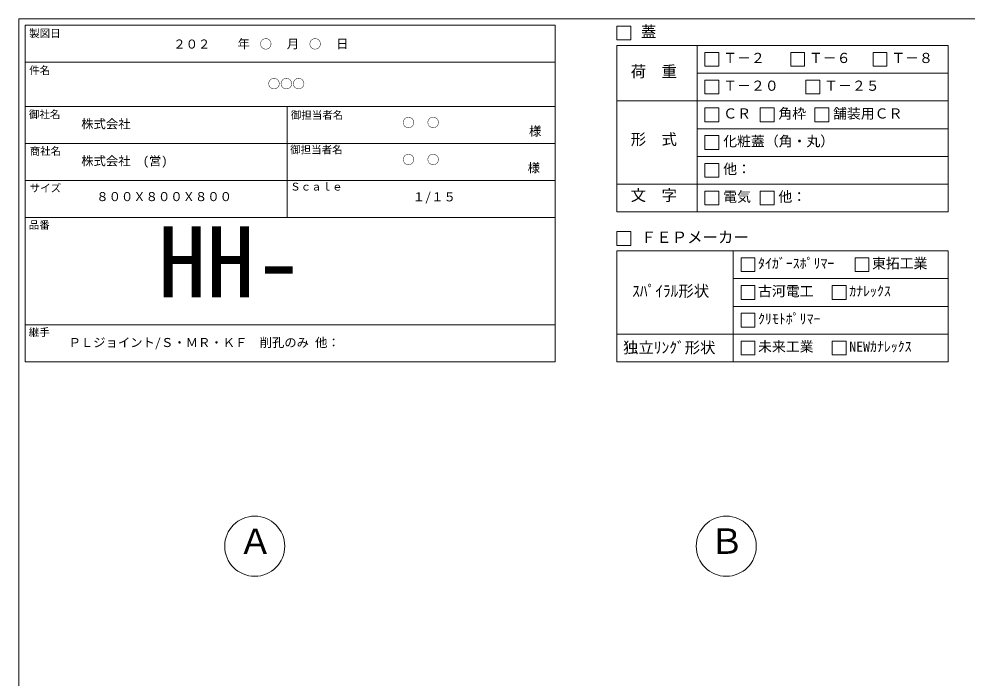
# Model space of a CAD drawing. Units: millimetres, scale not verified. Extents: x -4890 to 4890, y -2290 to 2289.
# Drawn here: x -1230 to 1846, y 152 to 2289 of the extents above; entities that cross this region are included whole.
import ezdxf
from ezdxf.enums import TextEntityAlignment as Align

# ---------------------------------------------------------------- set-up
doc = ezdxf.new("R2010")
doc.units = ezdxf.units.MM
doc.header["$LTSCALE"] = 10
for name, color, linetype, lineweight in [('0-2_waku', 7, 'Continuous', 18), ('0-3_gaikei', 7, 'Continuous', 18), ('0-E_文字１', 7, 'Continuous', 18), ('1-5_文字２', 7, 'Continuous', 5)]:
    doc.layers.add(name, color=color, linetype=linetype, lineweight=lineweight)
doc.styles.add('ＭＳ ゴシック', font='')
doc.styles.get('ＭＳ ゴシック').set_extended_font_data('MS Gothic')

msp = doc.modelspace()

# ---------------------------------------------------------------- linework, layer by layer
at = {"layer": '0-2_waku'}
for p, q in [((-1230.06, 2289.43), (-1230.06, -1985.57)), ((-1210.06, 2269.43), (-1210.06, 1177.43)), ((-1210.06, 2269.43), (509.94, 2269.43)), ((-1210.06, 2269.43), (-1210.06, 1177.43)), ((-1210.06, 2269.43), (509.94, 2269.43)), ((-1210.06, 2269.43), (-1210.06, 1177.43)), ((509.94, 2269.43), (509.94, 1177.43)), ((709.94, 2203.65), (1784.94, 2203.65)), ((709.94, 2203.65), (709.94, 1663.65)), ((970.61, 2203.65), (970.61, 1663.65)), ((1784.94, 2203.65), (1784.94, 1663.65)), ((-1210.06, 2149.43), (509.94, 2149.43)), ((-1210.06, 2149.43), (509.94, 2149.43)), ((-1210.06, 2149.43), (509.94, 2149.43)), ((-1210.06, 2149.43), (509.94, 2149.43)), ((970.61, 2113.65), (1784.94, 2113.65)), ((-1210.06, 2005.43), (509.94, 2005.43)), ((-1210.06, 2005.43), (509.94, 2005.43)), ((-360.06, 2005.43), (-360.06, 1645.43)), ((709.94, 2023.65), (1784.94, 2023.65)), ((970.61, 1933.65), (1784.94, 1933.65)), ((-1210.06, 1885.43), (509.94, 1885.43)), ((970.61, 1843.65), (1784.94, 1843.65)), ((-1210.06, 1765.43), (509.94, 1765.43)), ((709.94, 1753.65), (1784.94, 1753.65)), ((709.94, 1663.65), (1784.94, 1663.65)), ((-1210.06, 1645.43), (509.94, 1645.43)), ((709.94, 1537.43), (1784.94, 1537.43)), ((709.94, 1537.43), (709.94, 1177.43)), ((1087.76, 1537.43), (1087.76, 1177.43)), ((1784.94, 1537.43), (1784.94, 1177.43)), ((1087.76, 1447.43), (1784.94, 1447.43)), ((1087.76, 1357.43), (1784.94, 1357.43)), ((-1210.06, 1297.43), (509.94, 1297.43)), ((709.94, 1267.43), (1784.94, 1267.43)), ((-1210.06, 1177.43), (509.94, 1177.43)), ((709.94, 1177.43), (1784.94, 1177.43)), ((709.94, 1177.43), (1784.94, 1177.43))]:
    msp.add_line(p, q, dxfattribs=at)
for points in [[(-1230.06, 2289.43), (-1230.06, -1985.57), (4889.94, -1985.57)], [(-1230.06, 2289.43), (4889.94, 2289.43), (4889.94, -1985.57)]]:
    msp.add_lwpolyline(points, dxfattribs=at)
at = {"layer": '0-3_gaikei'}
for centre in [(-465.06, 579.43), (1064.94, 579.43)]:
    msp.add_circle(centre, 97.5, dxfattribs=at)
at = {"layer": '0-E_文字１'}
for p, q in [((709.94, 2266.47), (709.94, 2221.47)), ((709.94, 2221.47), (754.94, 2221.47)), ((995.91, 2181.15), (1040.91, 2181.15)), ((995.91, 2181.15), (995.91, 2136.15)), ((995.91, 2181.15), (995.91, 2136.15)), ((995.91, 2181.15), (1040.91, 2181.15)), ((995.91, 2181.15), (995.91, 2136.15)), ((995.91, 2181.15), (1040.91, 2181.15)), ((1040.91, 2181.15), (1040.91, 2136.15)), ((1040.91, 2181.15), (1040.91, 2136.15)), ((1040.91, 2181.15), (1040.91, 2136.15)), ((1274, 2181.15), (1319, 2181.15)), ((1274, 2181.15), (1274, 2136.15)), ((1319, 2181.15), (1319, 2136.15)), ((1541.2, 2181.15), (1586.2, 2181.15)), ((1541.2, 2181.15), (1541.2, 2136.15)), ((1586.2, 2181.15), (1586.2, 2136.15)), ((995.91, 2136.15), (1040.91, 2136.15)), ((995.91, 2136.15), (1040.91, 2136.15)), ((995.91, 2136.15), (1040.91, 2136.15)), ((1274, 2136.15), (1319, 2136.15)), ((1541.2, 2136.15), (1586.2, 2136.15)), ((995.91, 2091.15), (1040.91, 2091.15)), ((995.91, 2091.15), (995.91, 2046.15)), ((1040.91, 2091.15), (1040.91, 2046.15)), ((1323.39, 2091.15), (1368.39, 2091.15)), ((1323.39, 2091.15), (1323.39, 2046.15)), ((1368.39, 2091.15), (1368.39, 2046.15)), ((995.91, 2046.15), (1040.91, 2046.15)), ((1323.39, 2046.15), (1368.39, 2046.15)), ((995.91, 2001.15), (1040.91, 2001.15)), ((995.91, 2001.15), (995.91, 1956.15)), ((995.91, 2001.15), (995.91, 1956.15)), ((1040.91, 2001.15), (1040.91, 1956.15)), ((1040.91, 2001.15), (1040.91, 1956.15)), ((1174.91, 2001.15), (1219.91, 2001.15)), ((1174.91, 2001.15), (1174.91, 1956.15)), ((1219.91, 2001.15), (1219.91, 1956.15)), ((1352.41, 2001.15), (1397.41, 2001.15)), ((1352.41, 2001.15), (1352.41, 1956.15)), ((1397.41, 2001.15), (1397.41, 1956.15)), ((995.91, 1956.15), (1040.91, 1956.15)), ((995.91, 1956.15), (1040.91, 1956.15)), ((1174.91, 1956.15), (1219.91, 1956.15)), ((1352.41, 1956.15), (1397.41, 1956.15)), ((995.91, 1911.15), (995.91, 1866.15)), ((1040.91, 1911.15), (1040.91, 1866.15)), ((995.91, 1866.15), (1040.91, 1866.15)), ((995.91, 1821.15), (1040.91, 1821.15)), ((995.91, 1821.15), (995.91, 1776.15)), ((995.91, 1821.15), (995.91, 1776.15)), ((1040.91, 1821.15), (1040.91, 1776.15)), ((1040.91, 1821.15), (1040.91, 1776.15)), ((995.91, 1776.15), (1040.91, 1776.15)), ((995.91, 1776.15), (1040.91, 1776.15)), ((995.91, 1731.15), (995.91, 1686.15)), ((1174.91, 1731.15), (1174.91, 1686.15)), ((995.91, 1686.15), (1040.91, 1686.15)), ((1174.91, 1686.15), (1219.91, 1686.15)), ((709.94, 1600.24), (709.94, 1555.24)), ((709.94, 1555.24), (754.94, 1555.24)), ((1113.06, 1514.93), (1113.06, 1469.93)), ((1482.65, 1514.93), (1527.65, 1514.93)), ((1482.65, 1514.93), (1482.65, 1469.93)), ((1482.65, 1514.93), (1527.65, 1514.93)), ((1482.65, 1514.93), (1482.65, 1469.93)), ((1482.65, 1514.93), (1527.65, 1514.93)), ((1482.65, 1514.93), (1482.65, 1469.93)), ((1527.65, 1514.93), (1527.65, 1469.93)), ((1527.65, 1514.93), (1527.65, 1469.93)), ((1527.65, 1514.93), (1527.65, 1469.93)), ((1113.06, 1469.93), (1158.06, 1469.93)), ((1482.65, 1469.93), (1527.65, 1469.93)), ((1482.65, 1469.93), (1527.65, 1469.93)), ((1482.65, 1469.93), (1527.65, 1469.93)), ((1113.06, 1424.93), (1158.06, 1424.93)), ((1113.06, 1424.93), (1113.06, 1379.93)), ((1158.06, 1424.93), (1158.06, 1379.93)), ((1408.97, 1424.93), (1408.97, 1379.93)), ((1113.06, 1379.93), (1158.06, 1379.93)), ((1408.97, 1379.93), (1453.97, 1379.93)), ((1113.06, 1334.93), (1113.06, 1289.93)), ((1113.06, 1289.93), (1158.06, 1289.93)), ((1113.06, 1244.93), (1158.06, 1244.93)), ((1113.06, 1244.93), (1113.06, 1199.93)), ((1158.06, 1244.93), (1158.06, 1199.93)), ((1408.97, 1244.93), (1453.97, 1244.93)), ((1408.97, 1244.93), (1408.97, 1199.93)), ((1453.97, 1244.93), (1453.97, 1199.93)), ((1113.06, 1199.93), (1158.06, 1199.93)), ((1408.97, 1199.93), (1453.97, 1199.93))]:
    msp.add_line(p, q, dxfattribs=at)
for points in [[(709.94, 2266.47), (754.94, 2266.47), (754.94, 2221.47)], [(709.94, 2266.47), (754.94, 2266.47), (754.94, 2221.47)], [(995.91, 2001.15), (1040.91, 2001.15), (1040.91, 1956.15)], [(995.91, 2001.15), (995.91, 1956.15), (1040.91, 1956.15)], [(995.91, 1911.15), (1040.91, 1911.15), (1040.91, 1866.15)], [(995.91, 1821.15), (1040.91, 1821.15), (1040.91, 1776.15)], [(995.91, 1821.15), (995.91, 1776.15), (1040.91, 1776.15)], [(995.91, 1731.15), (1040.91, 1731.15), (1040.91, 1686.15)], [(1174.91, 1731.15), (1219.91, 1731.15), (1219.91, 1686.15)], [(709.94, 1600.24), (754.94, 1600.24), (754.94, 1555.24)], [(1113.06, 1514.93), (1158.06, 1514.93), (1158.06, 1469.93)], [(1408.97, 1424.93), (1453.97, 1424.93), (1453.97, 1379.93)], [(1113.06, 1334.93), (1158.06, 1334.93), (1158.06, 1289.93)]]:
    msp.add_lwpolyline(points, dxfattribs=at)

# ---------------------------------------------------------------- texts
at = {"layer": '0-E_文字１', "style": 'ＭＳ ゴシック'}
for s, height, p in [('製図日', 24.93, (-1196.79, 2222.98)), ('蓋', 36.66, (788.03, 2218.55)), ('\u3000\u3000年\u3000\u3000\u3000月\u3000\u3000\u3000日', 29.33, (-600.75, 2185.38)), ('Ｔ－２', 32.99, (1055.05, 2136.64)), ('Ｔ－６', 32.99, (1333.14, 2136.64)), ('Ｔ－８', 32.99, (1600.34, 2136.64)), ('件名', 24.93, (-1196.79, 2102.98)), ('荷\u3000重', 36.66, (754.91, 2089.85)), ('Ｔ－２０', 32.99, (1055.05, 2046.64)), ('Ｔ－２５', 32.99, (1382.54, 2046.64)), ('ＣＲ', 32.99, (1055.05, 1956.64)), ('角枠', 32.99, (1234.05, 1956.64)), ('舗装用ＣＲ', 32.99, (1411.56, 1956.64)), ('御社名', 24.93, (-1197.76, 1959.98)), ('御担当者名', 24.93, (-347.85, 1957.77)), ('御担当者名', 24.93, (-347.85, 1957.77)), ('様', 29.33, (424.9, 1902.26)), ('形\u3000式', 36.66, (754.91, 1869.89)), ('化粧蓋（角・丸）', 32.99, (1055.05, 1866.64)), ('商社名', 24.93, (-1195.15, 1840.94)), ('御担当者名', 24.93, (-350.06, 1845.46)), ('様', 29.33, (420.4, 1783.35)), ('他：', 32.99, (1055.05, 1776.64)), ('サイズ', 24.93, (-1195.15, 1720.94)), ('Ｓｃａｌｅ', 24.93, (-350.06, 1725.46)), ('８００Ｘ８００Ｘ８００', 29.33, (-979.11, 1689.9)), ('１/１５', 29.33, (47.49, 1688.95)), ('文\u3000字', 36.66, (754.91, 1688.41)), ('電気', 32.99, (1055.05, 1686.64)), ('他：', 32.99, (1234.05, 1686.64)), ('品番', 24.93, (-1198.15, 1601.29)), ('HH-', 230.9, (-779.33, 1317.26)), ('ＦＥＰメーカー', 36.66, (788.03, 1552.33)), ('ﾀｲｶﾞｰｽﾎﾟﾘﾏｰ', 32.99, (1168.03, 1470.42)), ('東拓工業', 32.99, (1537.61, 1470.42)), ('ｽﾊﾟｲﾗﾙ形状', 36.66, (759.56, 1377.77)), ('古河電工', 32.99, (1168.03, 1380.42)), ('ｶﾅﾚｯｸｽ', 32.99, (1463.94, 1380.42)), ('ｸﾘﾓﾄﾎﾟﾘﾏｰ', 32.99, (1168.03, 1290.42)), ('継手', 24.93, (-1198.15, 1253.29)), ('ＰＬジョイント/Ｓ・ＭＲ・ＫＦ\u3000削孔のみ 他：', 29.33, (-1069.07, 1216.63)), ('独立ﾘﾝｸﾞ形状', 36.66, (730.03, 1194.29)), ('未来工業', 32.99, (1168.03, 1200.42)), ('NEWｶﾅﾚｯｸｽ', 32.99, (1463.94, 1200.42)), ('Ａ', 82.48, (-519.12, 529.46)), ('Ｂ', 82.48, (1010.44, 529.88))]:
    msp.add_text(s, height=height, dxfattribs=at).set_placement(p, align=Align.BOTTOM_LEFT)
at = {"layer": '1-5_文字２', "style": 'ＭＳ ゴシック'}
for s, p in [('\u3000\u3000２０２\u3000\u3000\u3000\u3000○\u3000\u3000\u3000○', (-809.22, 2184.6)), ('○○○', (-422.54, 2055.77)), ('○\u3000○', (13.73, 1929.9)), ('株式会社', (-1028.06, 1925.51)), ('株式会社\u3000(営)', (-1028.06, 1805.51)), ('○\u3000○', (13.73, 1809.9))]:
    msp.add_text(s, height=29.33, dxfattribs=at).set_placement(p, align=Align.BOTTOM_LEFT)

doc.saveas('drawing.dxf')
